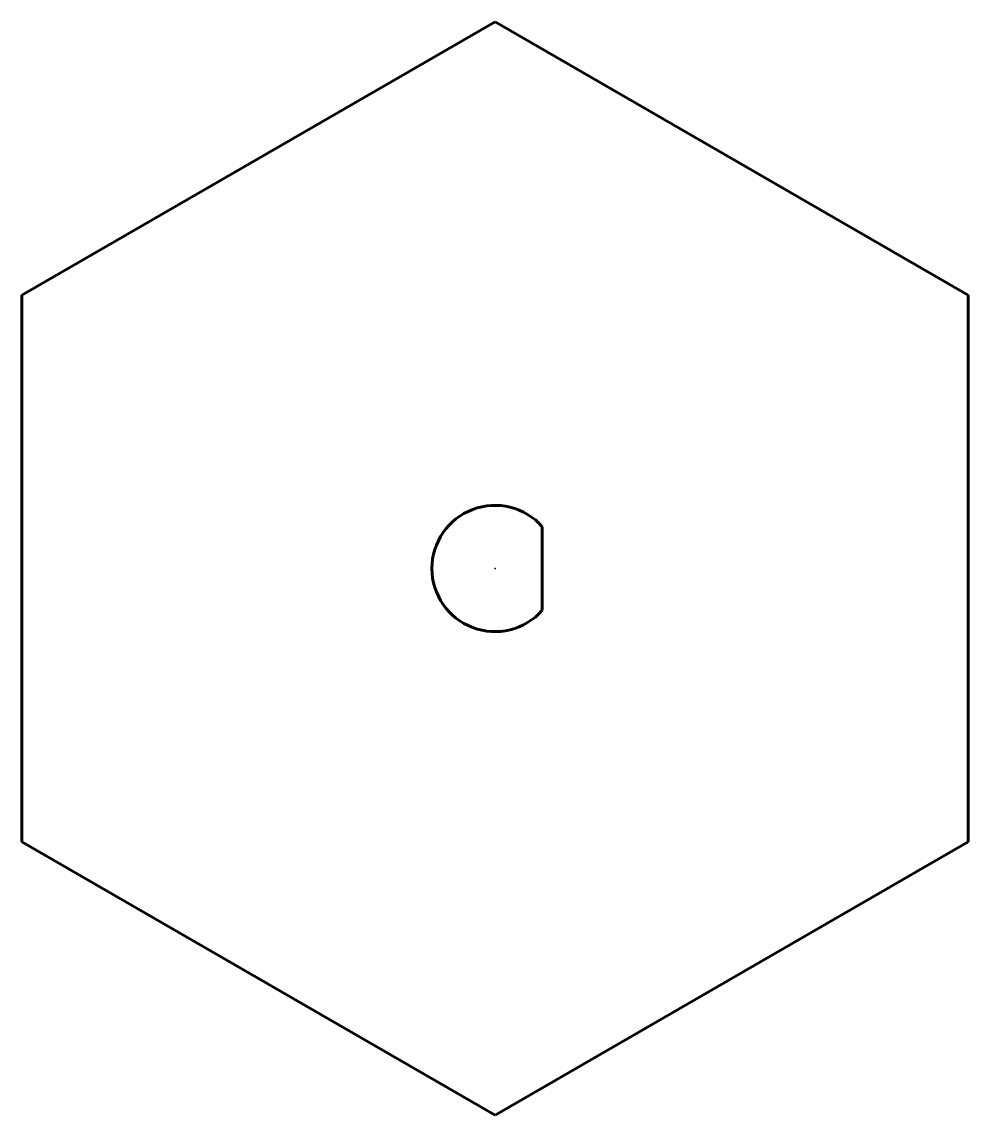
# Model space of a CAD drawing. Header units: millimetres. Extents: x -15 to 15, y -17.3 to 17.3.
import ezdxf

# ---------------------------------------------------------------- set-up
doc = ezdxf.new("R2010")
doc.units = ezdxf.units.MM
doc.linetypes.add('K5LT_BASIC', pattern=[0])

msp = doc.modelspace()

# ---------------------------------------------------------------- linework, layer by layer
at = {"color": 150, "linetype": 'K5LT_BASIC', "lineweight": 60, "true_color": 0x0080ff}
for p, q in [((0, 17.321), (-15, 8.66)), ((15, 8.66), (0, 17.321)), ((-15, 8.66), (-15, -8.66)), ((15, -8.66), (15, 8.66)), ((1.5, 1.323), (1.5, -1.323)), ((-15, -8.66), (0, -17.321)), ((0, -17.321), (15, -8.66))]:
    msp.add_line(p, q, dxfattribs=at)
msp.add_arc((0, 0), 2, 41.4096, 318.5904, dxfattribs=at)
at = {"color": 11, "true_color": 0xff8080}
msp.add_point((0, 0), dxfattribs=at)

doc.saveas('drawing.dxf')
